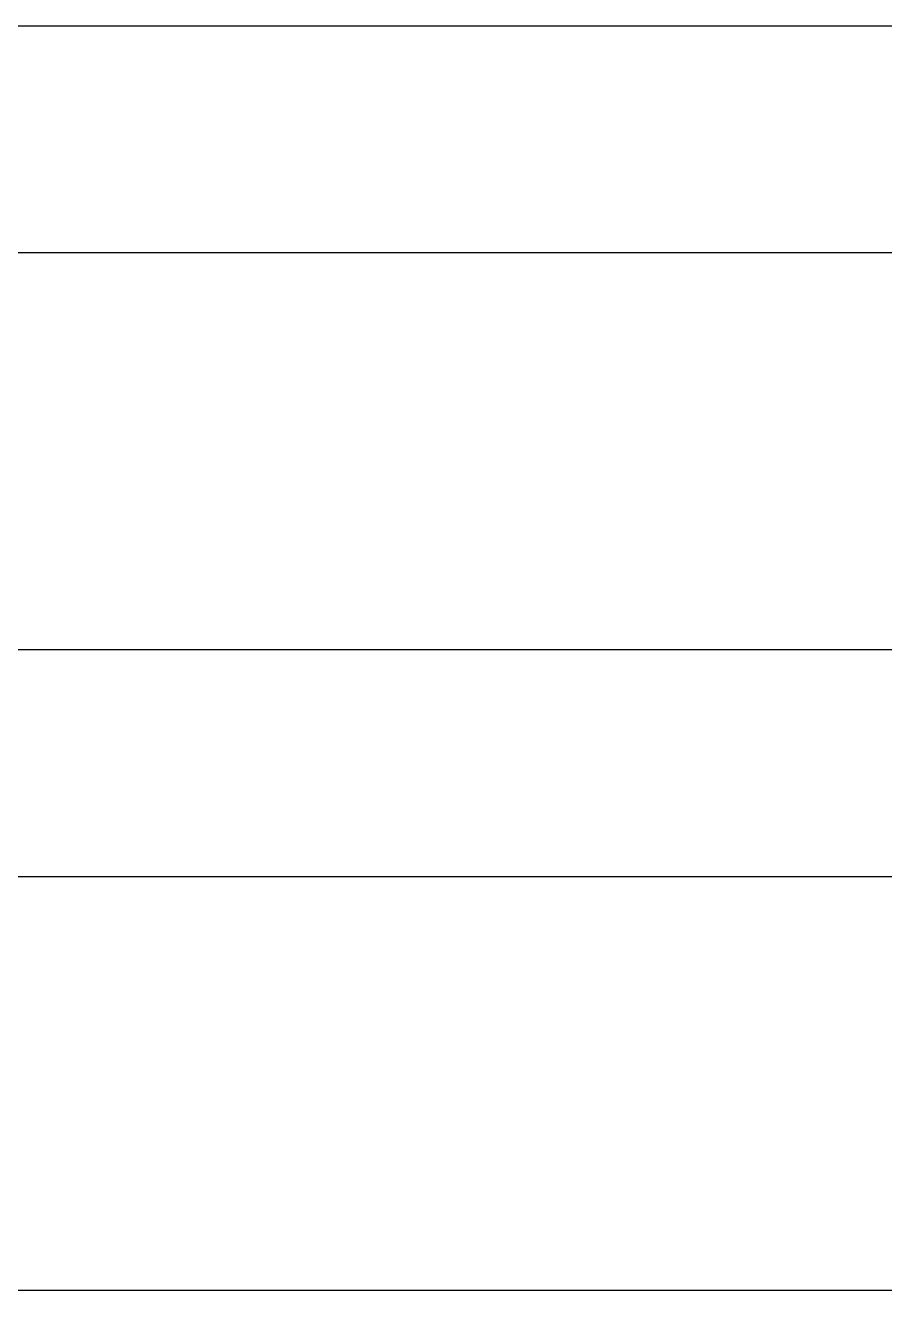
# Model space of a CAD drawing. Header units: feet. Extents: x 50754 to 76410, y 49660 to 67674.
# Drawn here: x 69345 to 69991, y 53701 to 54672 of the extents above; entities that cross this region are included whole.
import ezdxf

# ---------------------------------------------------------------- set-up
doc = ezdxf.new("R2010")
doc.units = ezdxf.units.FT
doc.linetypes.add('Amconstr', pattern=[9999, 9999, 0])
doc.layers.add('CKS_PROPERTY LINE', color=5, linetype='Continuous')
doc.layers.add('MS GATE', color=1, linetype='Continuous')

# ---------------------------------------------------------------- blocks, each defined once
blk = doc.blocks.new('admin enlclave road')
at = {"layer": 'CKS_PROPERTY LINE', "color": 253, "lineweight": -3}
for points in [[(44504.2, -5429.811, -0.127418), (44593.263, -5393.194), (44859.376, -5356.619)], [(44504.565, -5433.908, -0.127716), (44593.808, -5397.157), (44859.731, -5360.608)], [(44505.204, -5441.08, -0.128236), (44594.761, -5404.092), (44860.353, -5367.588)], [(44505.569, -5445.178, -0.128534), (44595.305, -5408.054), (44860.708, -5371.577)], [(44506.235, -5452.659, -0.129079), (44596.299, -5415.286), (44861.356, -5378.856)]]:
    blk.add_lwpolyline(points, format="xyb", dxfattribs=at)

msp = doc.modelspace()

# ---------------------------------------------------------------- block references
at = {"layer": 'MS GATE', "linetype": 'Amconstr', "lineweight": 25, "xscale": 42.66674600251998, "yscale": 42.66674600251998, "zscale": 42.66674600251998, "rotation": 352.174150691152}
msp.add_blockref('admin enlclave road', (-1794383.54152, 541708.42207), dxfattribs=at)

doc.saveas('drawing.dxf')
